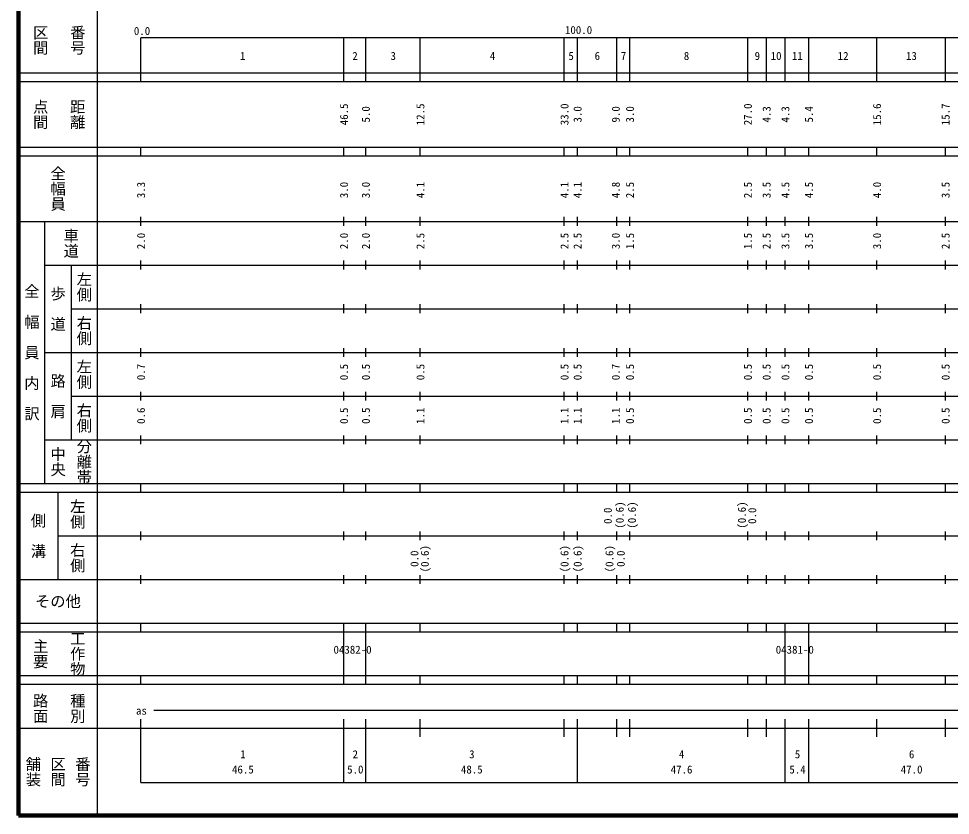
# Model space of a CAD drawing. Units: millimetres on the paper, enlarged 1000 times. Extents: x 39750 to 680000, y 20000 to 380250.
# Drawn here: x 40000 to 253431, y 20000 to 202409 of the extents above; entities that cross this region are included whole.
import ezdxf
from ezdxf.enums import TextEntityAlignment as Align

# ---------------------------------------------------------------- set-up
doc = ezdxf.new("R2010")
doc.units = ezdxf.units.MM
doc.header["$LTSCALE"] = 1000
doc.layers.add('M-TTL', color=2, linetype='Continuous', lineweight=140)
doc.layers.add('M-TTL-BAND', color=7, linetype='Continuous', lineweight=25)
doc.styles.add('@ＭＳ ゴシック', font='')
doc.styles.add('ＭＳ ゴシック', font='')
doc.styles.get('@ＭＳ ゴシック').set_extended_font_data('@MS Gothic')
doc.styles.get('ＭＳ ゴシック').set_extended_font_data('MS Gothic')

msp = doc.modelspace()

# ---------------------------------------------------------------- linework, layer by layer
at = {"layer": 'M-TTL'}
for p, q in [((40000, 380000), (40000, 20000)), ((40000, 20000), (680000, 20000))]:
    msp.add_line(p, q, dxfattribs=at)
at = {"layer": 'M-TTL-BAND'}
for p, q in [((58000, 370000), (58000, 20000)), ((574000, 198000), (68000, 198000)), ((68000, 188000), (68000, 198000)), ((114500, 188000), (114500, 198000)), ((119500, 188000), (119500, 198000)), ((132000, 188000), (132000, 198000)), ((165000, 188000), (165000, 198000)), ((168000, 188000), (168000, 198000)), ((177000, 188000), (177000, 198000)), ((180000, 188000), (180000, 198000)), ((207000, 188000), (207000, 198000)), ((211300, 188000), (211300, 198000)), ((215600, 188000), (215600, 198000)), ((221000, 188000), (221000, 198000)), ((236600, 188000), (236600, 198000)), ((252300, 188000), (252300, 198000)), ((40000, 190000), (579000, 190000)), ((40000, 188000), (579000, 188000)), ((40000, 173000), (579000, 173000)), ((68000, 171000), (68000, 173000)), ((114500, 171000), (114500, 173000)), ((119500, 171000), (119500, 173000)), ((132000, 171000), (132000, 173000)), ((165000, 171000), (165000, 173000)), ((168000, 171000), (168000, 173000)), ((177000, 171000), (177000, 173000)), ((180000, 171000), (180000, 173000)), ((207000, 171000), (207000, 173000)), ((211300, 171000), (211300, 173000)), ((215600, 171000), (215600, 173000)), ((221000, 171000), (221000, 173000)), ((236600, 171000), (236600, 173000)), ((252300, 171000), (252300, 173000)), ((40000, 171000), (579000, 171000)), ((40000, 156000), (579000, 156000)), ((46000, 96000), (46000, 156000)), ((68000, 155000), (68000, 157000)), ((114500, 155000), (114500, 157000)), ((119500, 155000), (119500, 157000)), ((132000, 155000), (132000, 157000)), ((165000, 155000), (165000, 157000)), ((168000, 155000), (168000, 157000)), ((177000, 155000), (177000, 157000)), ((180000, 155000), (180000, 157000)), ((207000, 155000), (207000, 157000)), ((211300, 155000), (211300, 157000)), ((215600, 155000), (215600, 157000)), ((221000, 155000), (221000, 157000)), ((236600, 155000), (236600, 157000)), ((252300, 155000), (252300, 157000)), ((46000, 146000), (579000, 146000)), ((52000, 146000), (52000, 106000)), ((68000, 145000), (68000, 147000)), ((114500, 145000), (114500, 147000)), ((119500, 145000), (119500, 147000)), ((132000, 145000), (132000, 147000)), ((165000, 145000), (165000, 147000)), ((168000, 145000), (168000, 147000)), ((177000, 145000), (177000, 147000)), ((180000, 145000), (180000, 147000)), ((207000, 145000), (207000, 147000)), ((211300, 145000), (211300, 147000)), ((215600, 145000), (215600, 147000)), ((221000, 145000), (221000, 147000)), ((236600, 145000), (236600, 147000)), ((252300, 145000), (252300, 147000)), ((68000, 135000), (68000, 137000)), ((114500, 135000), (114500, 137000)), ((119500, 135000), (119500, 137000)), ((132000, 135000), (132000, 137000)), ((165000, 135000), (165000, 137000)), ((168000, 135000), (168000, 137000)), ((177000, 135000), (177000, 137000)), ((180000, 135000), (180000, 137000)), ((207000, 135000), (207000, 137000)), ((211300, 135000), (211300, 137000)), ((215600, 135000), (215600, 137000)), ((221000, 135000), (221000, 137000)), ((236600, 135000), (236600, 137000)), ((252300, 135000), (252300, 137000)), ((52000, 136000), (579000, 136000)), ((46000, 126000), (579000, 126000)), ((68000, 125000), (68000, 127000)), ((114500, 125000), (114500, 127000)), ((119500, 125000), (119500, 127000)), ((132000, 125000), (132000, 127000)), ((165000, 125000), (165000, 127000)), ((168000, 125000), (168000, 127000)), ((177000, 125000), (177000, 127000)), ((180000, 125000), (180000, 127000)), ((207000, 125000), (207000, 127000)), ((211300, 125000), (211300, 127000)), ((215600, 125000), (215600, 127000)), ((221000, 125000), (221000, 127000)), ((236600, 125000), (236600, 127000)), ((252300, 125000), (252300, 127000)), ((52000, 116000), (579000, 116000)), ((68000, 115000), (68000, 117000)), ((114500, 115000), (114500, 117000)), ((119500, 115000), (119500, 117000)), ((132000, 115000), (132000, 117000)), ((165000, 115000), (165000, 117000)), ((168000, 115000), (168000, 117000)), ((177000, 115000), (177000, 117000)), ((180000, 115000), (180000, 117000)), ((207000, 115000), (207000, 117000)), ((211300, 115000), (211300, 117000)), ((215600, 115000), (215600, 117000)), ((221000, 115000), (221000, 117000)), ((236600, 115000), (236600, 117000)), ((252300, 115000), (252300, 117000)), ((68000, 105000), (68000, 107000)), ((114500, 105000), (114500, 107000)), ((119500, 105000), (119500, 107000)), ((132000, 105000), (132000, 107000)), ((165000, 105000), (165000, 107000)), ((168000, 105000), (168000, 107000)), ((177000, 105000), (177000, 107000)), ((180000, 105000), (180000, 107000)), ((207000, 105000), (207000, 107000)), ((211300, 105000), (211300, 107000)), ((215600, 105000), (215600, 107000)), ((221000, 105000), (221000, 107000)), ((236600, 105000), (236600, 107000)), ((252300, 105000), (252300, 107000)), ((46000, 106000), (579000, 106000)), ((40000, 96000), (579000, 96000)), ((40000, 94000), (579000, 94000)), ((49000, 94000), (49000, 74000)), ((68000, 94000), (68000, 96000)), ((114500, 94000), (114500, 96000)), ((119500, 94000), (119500, 96000)), ((132000, 94000), (132000, 96000)), ((165000, 94000), (165000, 96000)), ((168000, 94000), (168000, 96000)), ((177000, 94000), (177000, 96000)), ((180000, 94000), (180000, 96000)), ((207000, 94000), (207000, 96000)), ((211300, 94000), (211300, 96000)), ((215600, 94000), (215600, 96000)), ((221000, 94000), (221000, 96000)), ((236600, 94000), (236600, 96000)), ((252300, 94000), (252300, 96000)), ((49000, 84000), (579000, 84000)), ((68000, 83000), (68000, 85000)), ((114500, 83000), (114500, 85000)), ((119500, 83000), (119500, 85000)), ((132000, 83000), (132000, 85000)), ((165000, 83000), (165000, 85000)), ((168000, 83000), (168000, 85000)), ((177000, 83000), (177000, 85000)), ((180000, 83000), (180000, 85000)), ((207000, 83000), (207000, 85000)), ((211300, 83000), (211300, 85000)), ((215600, 83000), (215600, 85000)), ((221000, 83000), (221000, 85000)), ((236600, 83000), (236600, 85000)), ((252300, 83000), (252300, 85000)), ((68000, 73000), (68000, 75000)), ((114500, 73000), (114500, 75000)), ((119500, 73000), (119500, 75000)), ((132000, 73000), (132000, 75000)), ((165000, 73000), (165000, 75000)), ((168000, 73000), (168000, 75000)), ((177000, 73000), (177000, 75000)), ((180000, 73000), (180000, 75000)), ((207000, 73000), (207000, 75000)), ((211300, 73000), (211300, 75000)), ((215600, 73000), (215600, 75000)), ((221000, 73000), (221000, 75000)), ((236600, 73000), (236600, 75000)), ((252300, 73000), (252300, 75000)), ((40000, 74000), (579000, 74000)), ((40000, 64000), (579000, 64000)), ((40000, 62000), (579000, 62000)), ((68000, 62000), (68000, 64000)), ((114500, 62000), (114500, 64000)), ((114500, 52000), (114500, 62000)), ((119500, 62000), (119500, 64000)), ((119500, 52000), (119500, 62000)), ((132000, 62000), (132000, 64000)), ((165000, 62000), (165000, 64000)), ((168000, 62000), (168000, 64000)), ((177000, 62000), (177000, 64000)), ((180000, 62000), (180000, 64000)), ((207000, 62000), (207000, 64000)), ((211300, 62000), (211300, 64000)), ((215600, 62000), (215600, 64000)), ((215600, 52000), (215600, 62000)), ((221000, 62000), (221000, 64000)), ((221000, 52000), (221000, 62000)), ((236600, 62000), (236600, 64000)), ((252300, 62000), (252300, 64000)), ((40000, 52000), (579000, 52000)), ((68000, 50000), (68000, 52000)), ((114500, 50000), (114500, 52000)), ((119500, 50000), (119500, 52000)), ((132000, 50000), (132000, 52000)), ((165000, 50000), (165000, 52000)), ((168000, 50000), (168000, 52000)), ((177000, 50000), (177000, 52000)), ((180000, 50000), (180000, 52000)), ((207000, 50000), (207000, 52000)), ((211300, 50000), (211300, 52000)), ((215600, 50000), (215600, 52000)), ((221000, 50000), (221000, 52000)), ((236600, 50000), (236600, 52000)), ((252300, 50000), (252300, 52000)), ((40000, 50000), (579000, 50000)), ((570986, 44000), (71000, 44000)), ((68000, 27500), (68000, 42000)), ((114500, 27500), (114500, 42000)), ((119500, 27500), (119500, 42000)), ((132000, 38000), (132000, 42000)), ((165000, 38000), (165000, 42000)), ((168000, 27500), (168000, 42000)), ((177000, 38000), (177000, 42000)), ((180000, 38000), (180000, 42000)), ((207000, 38000), (207000, 42000)), ((211300, 38000), (211300, 42000)), ((215600, 27500), (215600, 42000)), ((221000, 27500), (221000, 42000)), ((236600, 38000), (236600, 42000)), ((252300, 38000), (252300, 42000)), ((40000, 40000), (579000, 40000)), ((68000, 27500), (579000, 27500))]:
    msp.add_line(p, q, dxfattribs=at)

# ---------------------------------------------------------------- texts
at = {"layer": 'M-TTL-BAND', "style": '@ＭＳ ゴシック'}
for s, p in [('区間', (45000, 197500)), ('番号', (53500, 197500)), ('点間', (45000, 180500)), ('距離', (53500, 180500)), ('全幅員', (49000, 163500)), ('車道', (52000, 151000)), ('左側', (55000, 141000)), ('全\u3000幅\u3000員\u3000内\u3000訳', (43000, 126000)), ('歩\u3000道', (49000, 136000)), ('右側', (55000, 131000)), ('左側', (55000, 121000)), ('路\u3000肩', (49000, 116000)), ('右側', (55000, 111000)), ('分離帯', (55000, 101000)), ('中央', (49000, 101000)), ('左側', (53500, 89000)), ('側\u3000溝', (44500, 84000)), ('右側', (53500, 79000)), ('主要', (45000, 57000)), ('工作物', (53500, 57000)), ('路面', (45000, 44500)), ('種別', (53500, 44500)), ('舗装', (43333, 30000)), ('区間', (49000, 30000)), ('番号', (54667, 30000))]:
    msp.add_text(s, height=2566, rotation=270, dxfattribs=at).set_placement(p, align=Align.MIDDLE_CENTER)
at = {"layer": 'M-TTL-BAND', "style": 'ＭＳ ゴシック'}
for s, p in [('100.0', (165140, 198341)), ('1', (90688, 192405)), ('2', (116438, 192405)), ('3', (125188, 192405)), ('4', (147938, 192405)), ('5', (165938, 192405)), ('6', (171938, 192405)), ('7', (177938, 192405)), ('8', (192375, 192405)), ('9', (208588, 192405)), ('10', (212262, 192405)), ('11', (217112, 192405)), ('12', (227612, 192405)), ('13', (243262, 192405)), ('04382-0', (112125, 56469)), ('04381-0', (213425, 56469)), ('as', (66875, 42500)), ('1', (90750, 32523)), ('2', (116500, 32523)), ('3', (143188, 32523)), ('4', (191238, 32523)), ('5', (217800, 32523)), ('6', (243938, 32523)), ('46.5', (88875, 29033)), ('5.0', (115250, 29033)), ('48.5', (141312, 29033)), ('47.6', (189362, 29033)), ('5.4', (216550, 29033)), ('47.0', (242062, 29033))]:
    msp.add_text(s, height=1833, dxfattribs=at).set_placement(p, align=Align.BOTTOM_LEFT)
for s, height, p in [('0.0', 1833, (68265, 199591)), ('その他', 2566, (49000, 69000))]:
    msp.add_text(s, height=height, dxfattribs=at).set_placement(p, align=Align.MIDDLE_CENTER)
for s, p in [('46.5', (116000, 178000)), ('5.0', (121000, 178625)), ('12.5', (133500, 178000)), ('33.0', (166500, 178000)), ('3.0', (169500, 178625)), ('9.0', (178250, 178625)), ('3.0', (181500, 178625)), ('27.0', (208500, 178000)), ('4.3', (212800, 178625)), ('4.3', (217100, 178625)), ('5.4', (222500, 178625)), ('15.6', (238100, 178000)), ('15.7', (253800, 178000)), ('3.3', (69500, 161299)), ('3.0', (116000, 161299)), ('3.0', (121000, 161299)), ('4.1', (133500, 161299)), ('4.1', (166500, 161299)), ('4.1', (169500, 161299)), ('4.8', (178250, 161299)), ('2.5', (181500, 161299)), ('2.5', (208500, 161299)), ('3.5', (212800, 161299)), ('4.5', (217100, 161299)), ('4.5', (222500, 161299)), ('4.0', (238100, 161299)), ('3.5', (253800, 161299)), ('2.0', (69500, 149625)), ('2.0', (116000, 149625)), ('2.0', (121000, 149625)), ('2.5', (133500, 149625)), ('2.5', (166500, 149625)), ('2.5', (169500, 149625)), ('3.0', (178250, 149625)), ('1.5', (181500, 149625)), ('1.5', (208500, 149625)), ('2.5', (212800, 149625)), ('3.5', (217100, 149625)), ('3.5', (222500, 149625)), ('3.0', (238100, 149625)), ('2.5', (253800, 149625)), ('0.7', (69500, 119625)), ('0.5', (116000, 119625)), ('0.5', (121000, 119625)), ('0.5', (133500, 119625)), ('0.5', (166500, 119625)), ('0.5', (169500, 119625)), ('0.7', (178250, 119625)), ('0.5', (181500, 119625)), ('0.5', (208500, 119625)), ('0.5', (212800, 119625)), ('0.5', (217100, 119625)), ('0.5', (222500, 119625)), ('0.5', (238100, 119625)), ('0.5', (253800, 119625)), ('0.6', (69500, 109625)), ('0.5', (116000, 109625)), ('0.5', (121000, 109625)), ('1.1', (133500, 109625)), ('1.1', (166500, 109625)), ('1.1', (169500, 109625)), ('1.1', (178250, 109625)), ('0.5', (181500, 109625)), ('0.5', (208500, 109625)), ('0.5', (212800, 109625)), ('0.5', (217100, 109625)), ('0.5', (222500, 109625)), ('0.5', (238100, 109625)), ('0.5', (253800, 109625)), ('0.0', (176421, 86719)), ('(0.6)', (179153, 85639)), ('(0.6)', (181954, 85639)), ('(0.6)', (207130, 85639)), ('0.0', (209500, 86719)), ('(0.6)', (134500, 75639)), ('(0.6)', (166500, 75639)), ('(0.6)', (169500, 75639)), ('(0.6)', (176796, 75639)), ('0.0', (132130, 76889)), ('0.0', (179392, 76889))]:
    msp.add_text(s, height=1833, rotation=90, dxfattribs=at).set_placement(p, align=Align.BOTTOM_LEFT)

doc.saveas('drawing.dxf')
